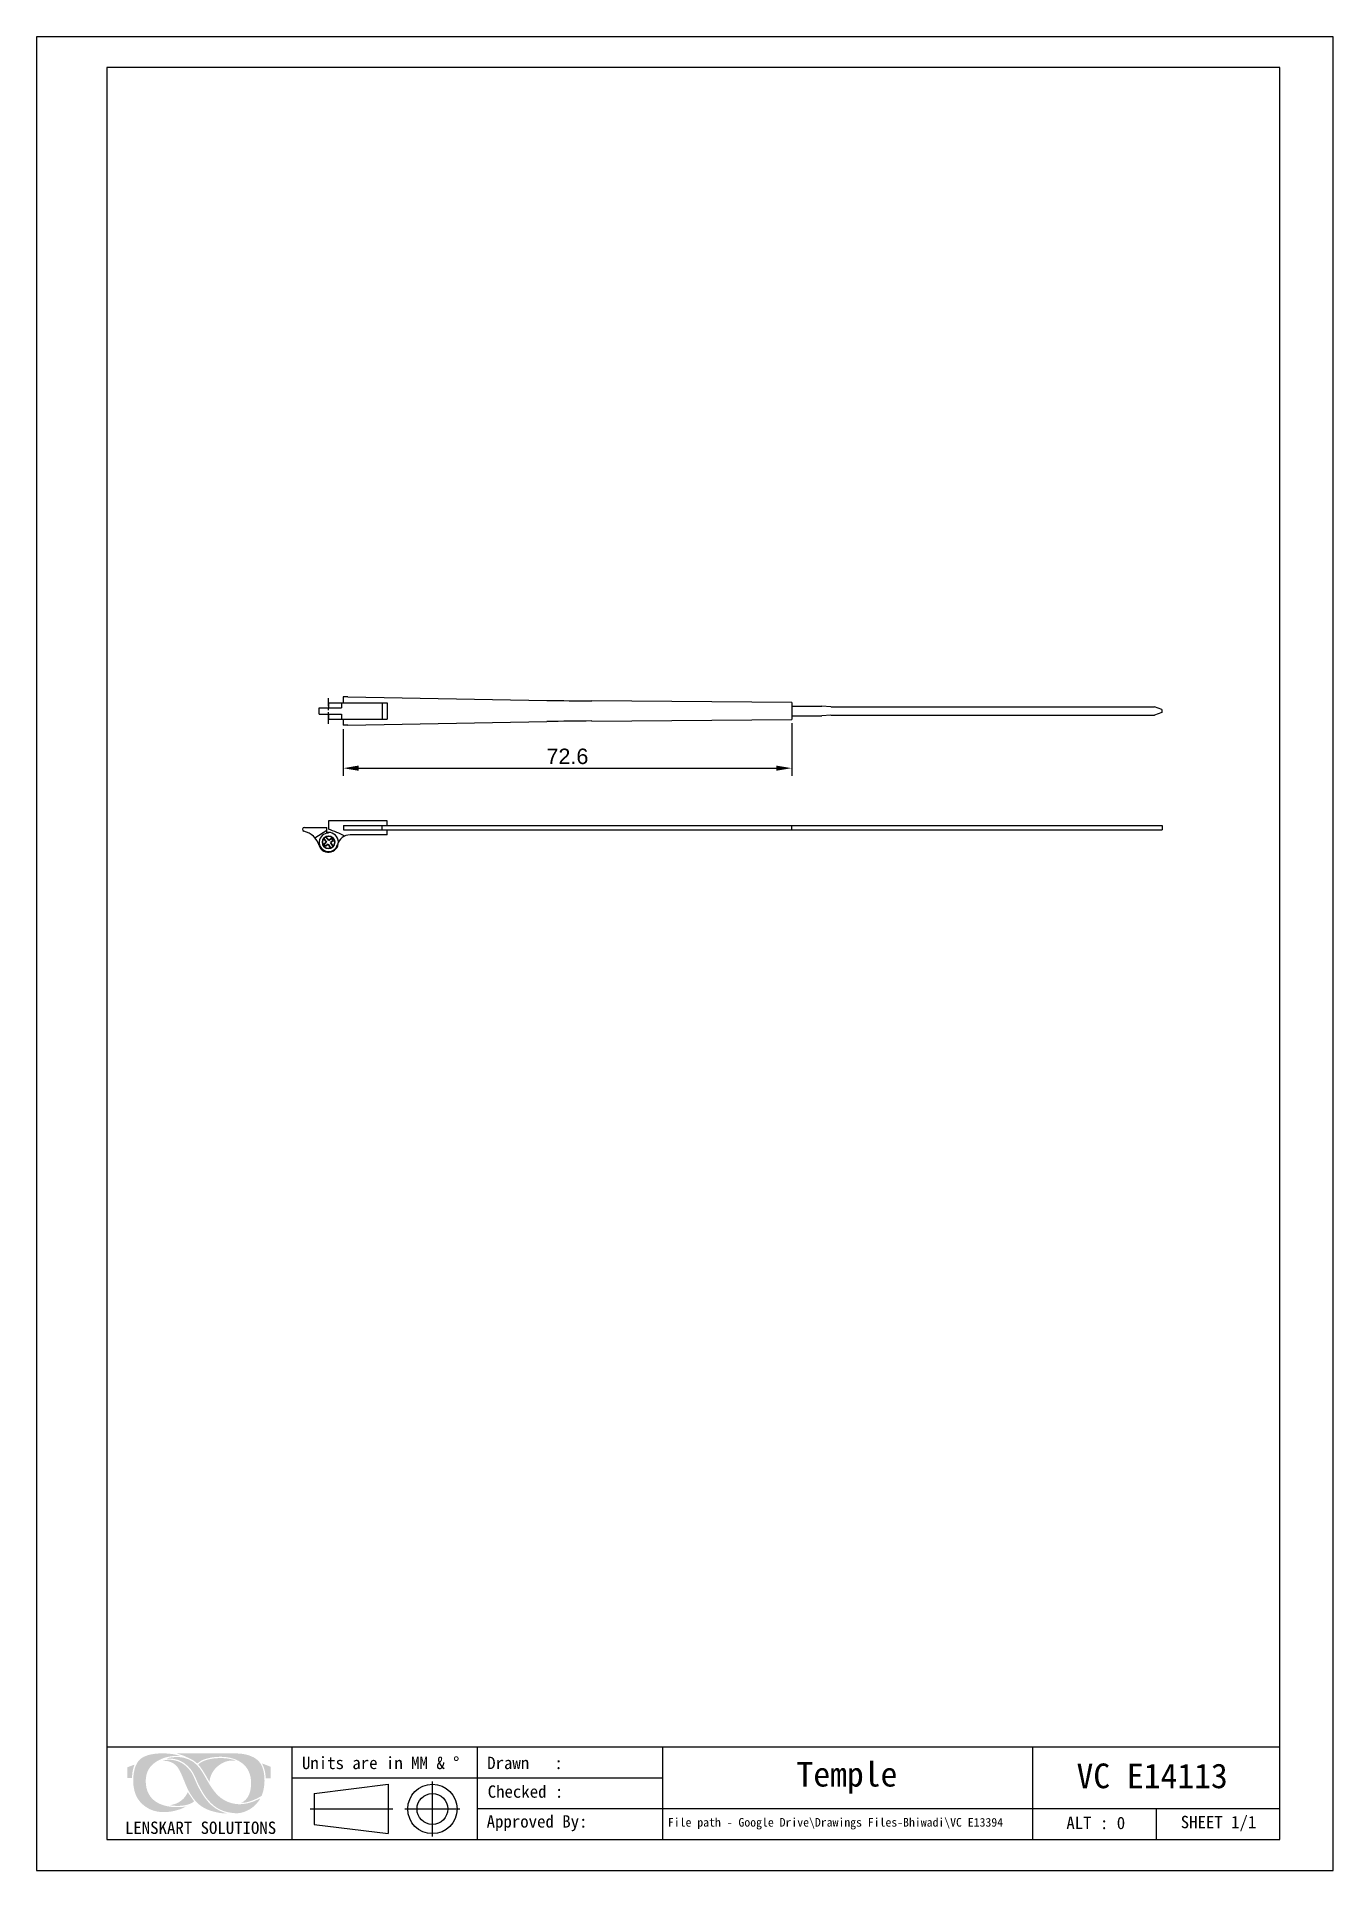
# Model space of a CAD drawing. Header units: millimetres. Extents: x 3774 to 3984, y 1166 to 1463.
import ezdxf

# ---------------------------------------------------------------- set-up
doc = ezdxf.new("R2010")
doc.units = ezdxf.units.MM
doc.linetypes.add('CENTER2', pattern=[28.575, 19.05, -3.175, 3.175, -3.175])
doc.layers.add('odj', color=4, linetype='Continuous', lineweight=35)
doc.layers.add('绘图层', color=7, linetype='Continuous', lineweight=15)
doc.layers.add('中心线', color=1, linetype='CENTER2')
doc.layers.add('图框-线条', color=7, linetype='Continuous')
doc.styles.get("Standard").update_dxf_attribs({"font": 'arial.ttf'})
doc.styles.add('宋体', font='SimSun.ttf')
doc.styles.add('样式 1', font='romant.shx')
doc.dimstyles.new('ISO-25$0', dxfattribs={"dimtxt": 2.5, "dimasz": 2.5, "dimexe": 0.5, "dimexo": 1, "dimgap": 1, "dimtad": 0, "dimtih": 1, "dimtoh": 1, "dimdec": 1, "dimzin": 10, "dimdsep": 46, "dimlunit": 6, "dimtxsty": '样式 1', "dimcen": 0, "dimclrd": 256, "dimclre": 256, "dimclrt": 7, "dimazin": 0, "dimtfac": 1, "dimtdec": 1, "dimtofl": 0, "dimtmove": 0, "dimatfit": 0, "dimfxl": 1, "dimtolj": 1, "dimtzin": 10, "dimarcsym": 0})

# ---------------------------------------------------------------- blocks, each defined once
blk = doc.blocks.new('*D6')
at = {"color": 0, "lineweight": -2, "transparency": 16777216}
for p, q in [((3896.58, 1352.06), (3896.58, 1343.52)), ((3823.95, 1351.11), (3823.95, 1343.52)), ((3826.45, 1344.77), (3894.08, 1344.77))]:
    blk.add_line(p, q, dxfattribs=at)
at = {"color": 0, "transparency": 16777216}
for points in [[(3826.45, 1345.19), (3826.45, 1344.35), (3823.95, 1344.77)], [(3894.08, 1345.19), (3894.08, 1344.35), (3896.58, 1344.77)]]:
    blk.add_solid(points, dxfattribs=at)
at = {"layer": 'Defpoints', "color": 0, "transparency": 16777216}
for p in [(3823.95, 1351.73), (3896.58, 1352.68), (3896.58, 1344.77)]:
    blk.add_point(p, dxfattribs=at)
at = {"color": 0, "transparency": 16777216, "insert": (3860.26, 1346.67), "char_height": 2.5, "attachment_point": 5}
blk.add_mtext('72.6', dxfattribs=at)
blk = doc.blocks.new('1.8螺丝（十平面）')
at = {"layer": 'odj'}
for p, q in [((-0.45, 0.57), (-0.69, 0.25)), ((-0.69, 0.25), (-0.29, -0.04)), ((-0.45, 0.57), (-0.05, 0.28)), ((0.36, 0.83), (-0.05, 0.28)), ((0.68, 0.59), (0.27, 0.04)), ((0.27, 0.04), (0.67, -0.27)), ((-0.29, -0.04), (-0.69, -0.57)), ((0.03, -0.28), (-0.38, -0.82)), ((0.03, -0.28), (0.43, -0.59)), ((0.67, -0.27), (0.43, -0.59))]:
    blk.add_line(p, q, dxfattribs=at)
blk.add_circle((0, 0), 0.9, dxfattribs=at)

msp = doc.modelspace()

# ---------------------------------------------------------------- hatches: boundary and pattern name
at = {"layer": '图框-线条', "lineweight": 0, "ltscale": 0.1}
h = msp.add_hatch(color=252, dxfattribs=at)
edge = h.paths.add_edge_path()
edge.add_spline(control_points=[(3789.01, 1182.95), (3789.01, 1182.95), (3789.01, 1181.23), (3789.01, 1181.23), (3789.01, 1181.23), (3789.01, 1181.23), (3789.72, 1181.23), (3789.72, 1181.23), (3789.72, 1181.23), (3789.77, 1181.63), (3789.78, 1181.98), (3789.86, 1182.38), (3789.86, 1182.38), (3789.93, 1182.73), (3790.03, 1183.08), (3790.16, 1183.38), (3790.16, 1183.38), (3790.16, 1183.38), (3789.01, 1182.95), (3789.01, 1182.95)], knot_values=[0, 0, 0, 0, 0.166667, 0.166667, 0.166667, 0.166667, 0.333333, 0.333333, 0.333333, 0.333333, 0.5, 0.5, 0.5, 0.5, 0.666667, 0.666667, 0.666667, 0.666667, 1, 1, 1, 1], degree=3, periodic=0)
edge = h.paths.add_edge_path()
edge.add_spline(control_points=[(3811.41, 1181.16), (3811.41, 1181.16), (3812.22, 1181.15), (3812.22, 1181.15), (3812.22, 1181.15), (3812.22, 1181.15), (3812.22, 1183.01), (3812.22, 1183.01), (3812.22, 1183.01), (3812.22, 1183.01), (3810.81, 1183.57), (3810.81, 1183.57), (3810.81, 1183.57), (3810.95, 1183.21), (3811.11, 1182.95), (3811.22, 1182.5), (3811.22, 1182.5), (3811.33, 1182.04), (3811.37, 1181.65), (3811.41, 1181.16)], knot_values=[0, 0, 0, 0, 0.166667, 0.166667, 0.166667, 0.166667, 0.333333, 0.333333, 0.333333, 0.333333, 0.5, 0.5, 0.5, 0.5, 0.666667, 0.666667, 0.666667, 0.666667, 1, 1, 1, 1], degree=3, periodic=0)
edge = h.paths.add_edge_path(flags=17)
edge.add_spline(control_points=[(3795.93, 1176.82), (3796.06, 1176.71), (3796.88, 1176.69), (3797.03, 1176.69), (3797.03, 1176.69), (3797.9, 1176.66), (3799.23, 1176.87), (3799.8, 1177.43), (3799.8, 1177.43), (3799.75, 1177.51), (3799.72, 1177.55), (3799.66, 1177.61), (3799.66, 1177.61), (3799.66, 1177.61), (3798.79, 1178.9), (3798.79, 1178.9), (3798.79, 1178.9), (3798.58, 1178.64), (3798.49, 1178.15), (3797.69, 1177.53), (3797.69, 1177.53), (3797.21, 1177.17), (3796.66, 1176.92), (3795.93, 1176.82)], knot_values=[0, 0, 0, 0, 0.142857, 0.142857, 0.142857, 0.142857, 0.285714, 0.285714, 0.285714, 0.285714, 0.428571, 0.428571, 0.428571, 0.428571, 0.571429, 0.571429, 0.571429, 0.571429, 0.714286, 0.714286, 0.714286, 0.714286, 1, 1, 1, 1], degree=3, periodic=0)
edge = h.paths.add_edge_path(flags=17)
edge.add_spline(control_points=[(3800.48, 1183.39), (3800.52, 1183.31), (3800.54, 1183.32), (3800.6, 1183.25), (3800.6, 1183.25), (3801.25, 1182.5), (3802.18, 1180.71), (3802.3, 1180.59), (3802.3, 1180.59), (3802.36, 1182.09), (3803.61, 1183.4), (3804.84, 1183.83), (3804.84, 1183.83), (3805.49, 1184.06), (3805.84, 1184.06), (3806.56, 1184), (3806.56, 1184), (3806.33, 1184.19), (3805.32, 1184.35), (3805.06, 1184.38), (3805.06, 1184.38), (3803.85, 1184.52), (3802.1, 1184.4), (3801.02, 1183.8), (3801.02, 1183.8), (3800.85, 1183.71), (3800.54, 1183.51), (3800.48, 1183.39)], knot_values=[0, 0, 0, 0, 0.125, 0.125, 0.125, 0.125, 0.25, 0.25, 0.25, 0.25, 0.375, 0.375, 0.375, 0.375, 0.5, 0.5, 0.5, 0.5, 0.625, 0.625, 0.625, 0.625, 0.75, 0.75, 0.75, 0.75, 1, 1, 1, 1], degree=3, periodic=0)
edge = h.paths.add_edge_path()
edge.add_spline(control_points=[(3799.89, 1181.04), (3799.49, 1181.96), (3799.36, 1182.21), (3798.72, 1182.9), (3798.72, 1182.9), (3797.85, 1183.84), (3796.5, 1184.31), (3795.18, 1184.13), (3795.18, 1184.13), (3795.09, 1184.12), (3795.01, 1184.11), (3794.93, 1184.09), (3794.93, 1184.09), (3794.93, 1184.09), (3794.69, 1184.02), (3794.69, 1184.02), (3794.69, 1184.02), (3795.46, 1183.98), (3796.06, 1183.87), (3796.57, 1183.49), (3796.57, 1183.49), (3797.07, 1183.11), (3797.27, 1182.8), (3797.59, 1182.14), (3797.59, 1182.14), (3798.12, 1181.06), (3798.48, 1179.85), (3799.07, 1178.84), (3799.07, 1178.84), (3799.7, 1177.78), (3800.31, 1177), (3801.38, 1176.38), (3801.38, 1176.38), (3802.23, 1175.88), (3804.02, 1175.41), (3805.21, 1175.46), (3805.21, 1175.46), (3805.08, 1175.52), (3804.89, 1175.55), (3804.74, 1175.59), (3804.74, 1175.59), (3802.53, 1176.27), (3801.25, 1178.14), (3800.27, 1180.2), (3800.27, 1180.2), (3800.14, 1180.48), (3800.02, 1180.75), (3799.89, 1181.04)], knot_values=[0, 0, 0, 0, 0.076923, 0.076923, 0.076923, 0.076923, 0.153846, 0.153846, 0.153846, 0.153846, 0.230769, 0.230769, 0.230769, 0.230769, 0.307692, 0.307692, 0.307692, 0.307692, 0.384615, 0.384615, 0.384615, 0.384615, 0.461538, 0.461538, 0.461538, 0.461538, 0.538462, 0.538462, 0.538462, 0.538462, 0.615385, 0.615385, 0.615385, 0.615385, 0.692308, 0.692308, 0.692308, 0.692308, 0.769231, 0.769231, 0.769231, 0.769231, 0.846154, 0.846154, 0.846154, 0.846154, 1, 1, 1, 1], degree=3, periodic=0)
edge = h.paths.add_edge_path()
edge.add_spline(control_points=[(3810.52, 1177.89), (3810.48, 1177.89), (3809.66, 1177.5), (3809.5, 1177.43), (3809.5, 1177.43), (3809.15, 1177.3), (3808.73, 1177.17), (3808.34, 1177.09), (3808.34, 1177.09), (3807.36, 1176.9), (3806.65, 1176.91), (3805.72, 1177.18), (3805.72, 1177.18), (3804.13, 1177.64), (3803.21, 1178.75), (3802.46, 1179.91), (3802.46, 1179.91), (3801.14, 1181.96), (3800.6, 1183.95), (3798.05, 1184.5), (3798.05, 1184.5), (3797.62, 1184.59), (3797.11, 1184.63), (3796.66, 1184.59), (3796.66, 1184.59), (3796.35, 1184.57), (3795.63, 1184.5), (3795.41, 1184.36), (3795.41, 1184.36), (3796.54, 1184.39), (3797.42, 1184.17), (3798.21, 1183.6), (3798.21, 1183.6), (3799.87, 1182.42), (3799.92, 1181.17), (3800.78, 1179.63), (3800.78, 1179.63), (3801.2, 1178.89), (3801.5, 1178.31), (3802.07, 1177.65), (3802.07, 1177.65), (3803.25, 1176.26), (3804.52, 1175.64), (3806.46, 1175.5), (3806.46, 1175.5), (3807.4, 1175.43), (3808.34, 1175.84), (3808.96, 1176.23), (3808.96, 1176.23), (3809.39, 1176.5), (3809.72, 1176.84), (3810.04, 1177.21), (3810.04, 1177.21), (3810.21, 1177.4), (3810.39, 1177.68), (3810.52, 1177.89)], knot_values=[0, 0, 0, 0, 0.066667, 0.066667, 0.066667, 0.066667, 0.133333, 0.133333, 0.133333, 0.133333, 0.2, 0.2, 0.2, 0.2, 0.266667, 0.266667, 0.266667, 0.266667, 0.333333, 0.333333, 0.333333, 0.333333, 0.4, 0.4, 0.4, 0.4, 0.466667, 0.466667, 0.466667, 0.466667, 0.533333, 0.533333, 0.533333, 0.533333, 0.6, 0.6, 0.6, 0.6, 0.666667, 0.666667, 0.666667, 0.666667, 0.733333, 0.733333, 0.733333, 0.733333, 0.8, 0.8, 0.8, 0.8, 0.866667, 0.866667, 0.866667, 0.866667, 1, 1, 1, 1], degree=3, periodic=0)
edge = h.paths.add_edge_path()
edge.add_spline(control_points=[(3800.32, 1183.55), (3800.88, 1183.99), (3801.05, 1184.13), (3801.86, 1184.35), (3801.86, 1184.35), (3803.73, 1184.88), (3806.15, 1184.74), (3807.61, 1183.59), (3807.61, 1183.59), (3808.42, 1182.96), (3809.07, 1181.85), (3809.03, 1180.31), (3809.03, 1180.31), (3809.01, 1179.16), (3808.73, 1178.06), (3807.82, 1177.4), (3807.82, 1177.4), (3807.76, 1177.35), (3807.51, 1177.2), (3807.46, 1177.18), (3807.46, 1177.18), (3808.35, 1177.13), (3809.74, 1177.73), (3810.47, 1178.15), (3810.47, 1178.15), (3810.75, 1178.3), (3810.72, 1178.28), (3810.84, 1178.6), (3810.84, 1178.6), (3811.31, 1179.86), (3811.32, 1181.61), (3810.9, 1182.84), (3810.9, 1182.84), (3810.7, 1183.4), (3810.49, 1183.7), (3810.12, 1184.06), (3810.12, 1184.06), (3809.36, 1184.82), (3807.85, 1185.18), (3806.76, 1185.18), (3806.76, 1185.18), (3803.53, 1185.18), (3800.22, 1185.21), (3797.02, 1185.18), (3797.02, 1185.18), (3797.25, 1185.08), (3797.67, 1184.98), (3797.94, 1184.88), (3797.94, 1184.88), (3798.21, 1184.78), (3799.39, 1184.23), (3799.62, 1184.09), (3799.62, 1184.09), (3799.94, 1183.89), (3800.26, 1183.58), (3800.32, 1183.55)], knot_values=[0, 0, 0, 0, 0.066667, 0.066667, 0.066667, 0.066667, 0.133333, 0.133333, 0.133333, 0.133333, 0.2, 0.2, 0.2, 0.2, 0.266667, 0.266667, 0.266667, 0.266667, 0.333333, 0.333333, 0.333333, 0.333333, 0.4, 0.4, 0.4, 0.4, 0.466667, 0.466667, 0.466667, 0.466667, 0.533333, 0.533333, 0.533333, 0.533333, 0.6, 0.6, 0.6, 0.6, 0.666667, 0.666667, 0.666667, 0.666667, 0.733333, 0.733333, 0.733333, 0.733333, 0.8, 0.8, 0.8, 0.8, 0.866667, 0.866667, 0.866667, 0.866667, 1, 1, 1, 1], degree=3, periodic=0)
edge = h.paths.add_edge_path()
edge.add_spline(control_points=[(3798.54, 1176.6), (3798.4, 1176.6), (3798.14, 1176.54), (3797.98, 1176.53), (3797.98, 1176.53), (3795.41, 1176.29), (3792.37, 1176.97), (3792, 1180.11), (3792, 1180.11), (3791.83, 1181.58), (3792.29, 1182.9), (3793.46, 1183.71), (3793.46, 1183.71), (3794.64, 1184.52), (3795.81, 1184.83), (3797.54, 1184.78), (3797.54, 1184.78), (3797.54, 1184.78), (3796.85, 1184.98), (3796.85, 1184.98), (3796.85, 1184.98), (3795.32, 1185.31), (3793.03, 1185.32), (3791.68, 1184.65), (3791.68, 1184.65), (3790.92, 1184.27), (3790.49, 1183.7), (3790.2, 1182.75), (3790.2, 1182.75), (3789.7, 1181.13), (3789.85, 1178.63), (3791.06, 1177.35), (3791.06, 1177.35), (3791.22, 1177.19), (3791.29, 1177.07), (3791.48, 1176.92), (3791.48, 1176.92), (3791.67, 1176.77), (3791.71, 1176.72), (3791.95, 1176.55), (3791.95, 1176.55), (3793.53, 1175.43), (3795.58, 1175.5), (3797.38, 1176.1), (3797.38, 1176.1), (3797.59, 1176.17), (3797.8, 1176.25), (3797.99, 1176.34), (3797.99, 1176.34), (3798.11, 1176.39), (3798.47, 1176.58), (3798.54, 1176.6)], knot_values=[0, 0, 0, 0, 0.071429, 0.071429, 0.071429, 0.071429, 0.142857, 0.142857, 0.142857, 0.142857, 0.214286, 0.214286, 0.214286, 0.214286, 0.285714, 0.285714, 0.285714, 0.285714, 0.357143, 0.357143, 0.357143, 0.357143, 0.428571, 0.428571, 0.428571, 0.428571, 0.5, 0.5, 0.5, 0.5, 0.571429, 0.571429, 0.571429, 0.571429, 0.642857, 0.642857, 0.642857, 0.642857, 0.714286, 0.714286, 0.714286, 0.714286, 0.785714, 0.785714, 0.785714, 0.785714, 0.857143, 0.857143, 0.857143, 0.857143, 1, 1, 1, 1], degree=3, periodic=0)

# ---------------------------------------------------------------- linework, layer by layer
for p, q in [((3975.65, 1458.25), (3785.65, 1458.25)), ((3785.65, 1458.25), (3785.65, 1171.25)), ((3975.65, 1171.25), (3975.65, 1458.25)), ((3820.05, 1354.53), (3823.67, 1354.53)), ((3820.05, 1353.53), (3820.05, 1354.53)), ((3821.55, 1355.33), (3831.05, 1355.33)), ((3821.55, 1355.33), (3821.55, 1354.53)), ((3823.67, 1355.33), (3823.67, 1354.53)), ((3823.95, 1356.33), (3823.95, 1355.33)), ((3824.7, 1356.33), (3823.95, 1356.33)), ((3824.7, 1356.33), (3856.92, 1355.75)), ((3830.25, 1355.33), (3830.25, 1352.73)), ((3831.05, 1355.33), (3831.05, 1352.73)), ((3896.58, 1355.38), (3864.23, 1355.65)), ((3896.58, 1355.38), (3896.58, 1352.68)), ((3896.58, 1354.81), (3901.45, 1354.81)), ((3902.94, 1354.71), (3901.44, 1354.81)), ((3902.95, 1354.71), (3955.34, 1354.71)), ((3956.55, 1354.28), (3955.34, 1354.71)), ((3820.05, 1353.53), (3823.67, 1353.53)), ((3821.55, 1352.73), (3831.05, 1352.73)), ((3823.67, 1353.53), (3823.67, 1352.73)), ((3823.95, 1352.73), (3823.95, 1351.73)), ((3824.7, 1351.73), (3823.95, 1351.73)), ((3824.7, 1351.73), (3856.92, 1352.32)), ((3864.23, 1352.41), (3896.58, 1352.68)), ((3896.58, 1353.26), (3901.45, 1353.26)), ((3902.94, 1353.36), (3901.44, 1353.26)), ((3902.95, 1353.36), (3955.34, 1353.36)), ((3956.55, 1353.79), (3955.34, 1353.36)), ((3956.55, 1354.28), (3956.55, 1353.79)), ((3817.67, 1335.16), (3821.27, 1335.16)), ((3819.33, 1333.51), (3821.27, 1334.74)), ((3821.27, 1334.33), (3821.27, 1335.16)), ((3831.07, 1336.26), (3821.57, 1336.26)), ((3821.57, 1336.26), (3821.57, 1334.88)), ((3823.97, 1335.46), (3896.57, 1335.46)), ((3823.97, 1335.46), (3823.97, 1334.76)), ((3823.97, 1334.76), (3896.57, 1334.76)), ((3831.07, 1333.96), (3825.05, 1333.96)), ((3830.27, 1334.74), (3830.27, 1335.46)), ((3831.07, 1334.74), (3830.27, 1334.74)), ((3831.07, 1335.46), (3831.07, 1336.26)), ((3831.07, 1333.96), (3831.07, 1334.74)), ((3896.57, 1335.46), (3896.57, 1334.76)), ((3896.57, 1335.46), (3956.57, 1335.46)), ((3896.57, 1334.76), (3956.57, 1334.76)), ((3956.57, 1335.46), (3956.57, 1334.76)), ((3785.65, 1186.25), (3975.65, 1186.25)), ((3815.65, 1186.25), (3815.65, 1171.25)), ((3845.65, 1186.25), (3845.65, 1171.25)), ((3875.65, 1186.25), (3875.65, 1171.25)), ((3935.65, 1171.25), (3935.65, 1186.25)), ((3815.65, 1181.25), (3875.65, 1181.25)), ((3819.25, 1178.69), (3831.25, 1180.19)), ((3831.25, 1180.19), (3831.25, 1172.19)), ((3838.4, 1171.75), (3838.4, 1180.64)), ((3818.59, 1176.19), (3831.98, 1176.19)), ((3819.25, 1178.69), (3819.25, 1173.69)), ((3833.95, 1176.19), (3842.84, 1176.19)), ((3845.65, 1176.25), (3975.65, 1176.25)), ((3955.65, 1171.25), (3955.65, 1176.25)), ((3819.25, 1173.69), (3831.25, 1172.19)), ((3785.65, 1171.25), (3975.65, 1171.25))]:
    msp.add_line(p, q)
msp.add_lwpolyline([(3774.3, 1166.25), (3984.3, 1166.25), (3984.3, 1463.25), (3774.3, 1463.25)], close=True)
for centre, radius in [((3821.57, 1332.76), 1), ((3838.4, 1176.19), 4), ((3838.4, 1176.19), 2.5)]:
    msp.add_circle(centre, radius)
for centre, radius, start, end in [((3870.5, 2105.63), 750, 268.962, 269.52088), ((3870.5, 602.44), 750, 90.47912, 91.038), ((3817.67, 1334.86), 0.3, 90, 255.5344), ((3816.72, 1331.18), 3.5, 18.0419, 75.5344), ((3821.57, 1332.76), 1.6, 198.0419, 100.8069), ((3821.57, 1332.76), 1.5, 90, 345.5225), ((3814.2, 1313.9), 22.24, 63.3129, 70.6596), ((3825.05, 1331.86), 2.1, 90, 165.5225)]:
    msp.add_arc(centre, radius, start, end)
at = {"layer": 'odj'}
msp.add_line((3821.55, 1353.53), (3821.55, 1352.73), dxfattribs=at)
at = {"layer": '中心线', "ltscale": 0.1}
msp.add_line((3821.55, 1351.93), (3821.55, 1356.13), dxfattribs=at)

# ---------------------------------------------------------------- block references
at = {"xscale": -1.111110999999999, "yscale": 1.111110999999999, "zscale": 1.111110999999999, "rotation": 180}
msp.add_blockref('1.8螺丝（十平面）', (3821.57, 1332.76), dxfattribs=at)

# ---------------------------------------------------------------- texts
at = {"layer": '绘图层', "color": 7, "linetype": 'ByBlock', "lineweight": 9, "attachment_point": 5, "style": '宋体'}
for s, insert, char_height, width in [('\\pxql;{\\fNSimSun|b0|i0|c0|p49;Units are in MM & %%D}', (3832.54, 1183.63), 2, 30.5443), ('\\pxql;{\\fNSimSun|b0|i0|c0|p49;Drawn   : }', (3862.54, 1183.63), 2, 30.5443), ('{\\fNSimSun|b0|i0|c0|p49;Temple}', (3905.53, 1181.25), 4, 58.2869), ('{\\fNSimSun|b0|i0|c0|p49;VC E14113}', (3954.96, 1181.52), 4, 58.2869), ('\\pxql;{\\fNSimSun|b0|i0|c0|p49;Checked : }', (3858.8, 1178.99), 2, 22.9015), ('{\\fSimSun|b0|i0|c134|p2;LENSKART SOLUTIONS}', (3800.85, 1173.13), 2, 58.9745), ('\\pxql;{\\fNSimSun|b0|i0|c0|p49;Approved By:}', (3858.63, 1173.88), 2, 22.9015), ('\\pxql;{\\fNSimSun|b0|i0|c0|p49;File path - Google Drive\\\\Drawings Files-Bhiwadi\\\\VC E13394}', (3921.48, 1173.8), 1.4, 89.89), ('{\\fNSimSun|b0|i0|c0|p49;ALT : 0}', (3945.83, 1173.91), 2, 17.2791), ('{\\fNSimSun|b0|i0|c0|p49;SHEET 1/1}', (3965.71, 1173.83), 2, 17.2791)]:
    msp.add_mtext(s, dxfattribs=dict(at, insert=insert, char_height=char_height, width=width))

# ---------------------------------------------------------------- dimensions: what is measured, and where the dimension line sits
dim = msp.add_linear_dim(base=(3896.58, 1344.77), p1=(3823.95, 1351.73), p2=(3896.58, 1352.68), dimstyle='ISO-25$0', override={"dimexe": 1.25, "dimexo": 0.625, "dimgap": 0.625, "dimtad": 1, "dimzin": 8, "dimlunit": 2, "dimpost": '<>', "dimtxsty": 'Standard', "dimcen": 2.5, "dimclrd": 0, "dimclre": 0, "dimclrt": 0, "dimadec": 0, "dimtdec": 2, "dimtofl": 1, "dimatfit": 3, "dimtolj": 0, "dimtzin": 8})
dim.commit()
dim.dimension.update_dxf_attribs({"geometry": '*D6', "text_midpoint": (3860.26, 1346.67)})

doc.saveas('drawing.dxf')
